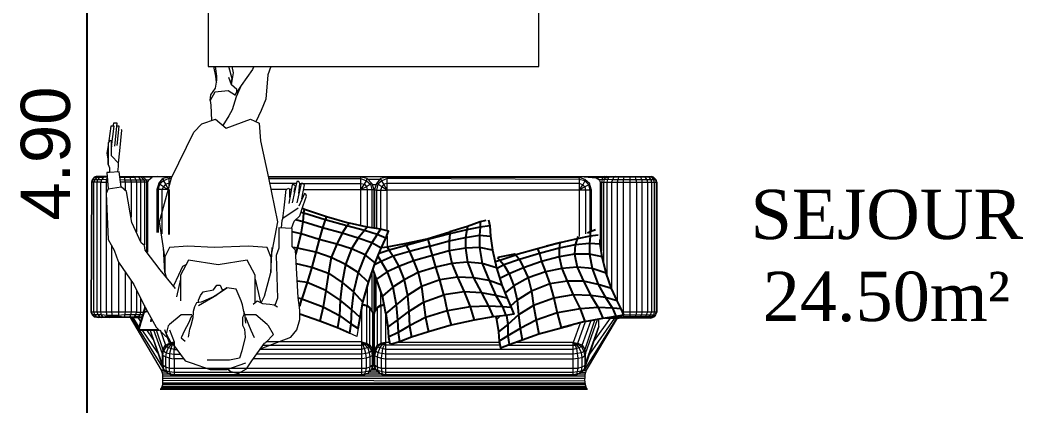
# Model space of a CAD drawing. Header units: inches. Extents: x 4.9 to 20.4, y 4.7 to 15.7.
# Drawn here: x 14.378 to 16.859, y 8.816 to 9.769 of the extents above; entities that cross this region are included whole.
import ezdxf

# ---------------------------------------------------------------- set-up
doc = ezdxf.new("R2010")
doc.units = ezdxf.units.IN
doc.header["$MEASUREMENT"] = 0
doc.layers.add('PDF_Geometry', color=7, linetype='Continuous')
doc.layers.add('PDF_Text', color=7, linetype='Continuous')
doc.styles.add('PDF Arial', font='arial.ttf')
doc.styles.add('PDF Romantic', font='romantic.ttf')

# ---------------------------------------------------------------- blocks, each defined once
blk = doc.blocks.new('distribution 3')
at = {"layer": 'PDF_Geometry', "lineweight": 25}
for points in [[(6.995, 6.5904), (6.9617, 6.5904), (3.1267, 6.5904), (3.095, 6.5904)], [(4.655, 6.4487), (4.63, 6.4571), (4.6117, 6.4621), (4.6117, 6.4387), (4.6117, 6.4121)], [(4.6567, 6.4404), (4.655, 6.4487), (4.665, 6.4454)], [(4.6117, 6.4337), (4.61, 6.4337)], [(4.6383, 6.4304), (4.6333, 6.4321), (4.635, 6.4287)], [(4.9583, 6.3871), (4.8467, 6.3871)], [(4.7767, 5.8771), (4.7967, 5.9021), (4.8117, 5.9354), (4.8233, 5.9721), (4.835, 6.0154), (4.8483, 6.0604), (4.8533, 6.0821)], [(4.8, 6.0721), (4.8133, 6.0687), (4.815, 6.0804)], [(4.9117, 6.0571), (4.91, 6.0521), (4.8917, 5.9971), (4.875, 5.9404), (4.8683, 5.9471), (4.85, 5.9587), (4.8233, 5.9721), (4.79, 5.9854), (4.7517, 5.9921), (4.7283, 5.9587), (4.705, 5.9304), (4.6617, 5.9354), (4.6267, 5.9371), (4.6033, 5.9404), (4.6167, 5.9704), (4.6333, 6.0137), (4.65, 6.0637)], [(4.775, 6.0721), (4.7667, 6.0338), (4.7283, 6.0454), (4.6883, 6.0587), (4.6683, 6.0054), (4.6467, 5.9654), (4.6267, 5.9371), (4.615, 5.9187), (4.6417, 5.9137), (4.68, 5.9071), (4.7283, 5.8937), (4.7767, 5.8771), (4.8133, 5.8621), (4.8383, 5.8504), (4.855, 5.8437), (4.86, 5.8637), (4.865, 5.8971), (4.875, 5.9404)], [(4.6417, 5.9137), (4.6617, 5.9354), (4.685, 5.9637), (4.7083, 5.9987), (4.7283, 6.0454), (4.7317, 6.0687)], [(4.67, 6.0637), (4.6883, 6.0587), (4.69, 6.0671)], [(4.7283, 5.8937), (4.7533, 5.9187), (4.7733, 5.9504), (4.79, 5.9854), (4.8033, 6.0237), (4.8133, 6.0687), (4.8483, 6.0604), (4.8783, 6.0554), (4.9, 6.0537), (4.91, 6.0521)], [(4.8383, 5.8504), (4.8467, 5.8721), (4.8567, 5.9037), (4.8683, 5.9471), (4.8833, 6.0004), (4.9, 6.0537), (4.9017, 6.0604)], [(4.8917, 5.9971), (4.8833, 6.0004), (4.8633, 6.0071), (4.8783, 6.0554), (4.8833, 6.0737)], [(4.9583, 6.0754), (4.96, 6.0754)], [(4.9583, 6.0637), (4.9583, 6.0654)], [(4.8133, 5.8621), (4.8267, 5.8854), (4.8383, 5.9187), (4.85, 5.9587), (4.8633, 6.0071), (4.835, 6.0154), (4.8033, 6.0237), (4.7667, 6.0338), (4.7517, 5.9921), (4.7083, 5.9987), (4.6683, 6.0054), (4.6333, 6.0137)], [(4.865, 5.8971), (4.8567, 5.9037), (4.8383, 5.9187), (4.8117, 5.9354), (4.7733, 5.9504), (4.7283, 5.9587), (4.685, 5.9637), (4.6467, 5.9654), (4.6167, 5.9704)], [(4.86, 5.8637), (4.8467, 5.8721), (4.8267, 5.8854), (4.7967, 5.9021), (4.7533, 5.9187), (4.705, 5.9304), (4.68, 5.9071)], [(4.6417, 5.8804), (4.6433, 5.8804)], [(4.825, 5.8037), (4.82, 5.8004), (4.805, 5.7921), (4.7817, 5.7821), (4.7533, 5.7704), (4.7183, 5.7621), (4.6967, 5.7971), (4.6733, 5.8254), (4.6517, 5.8504), (4.695, 5.8587), (4.7367, 5.8737), (4.76, 5.8821)], [(4.8367, 5.7487), (4.835, 5.7471), (4.8183, 5.7421), (4.805, 5.7921), (4.7933, 5.8321), (4.78, 5.8621), (4.7717, 5.8787)], [(4.7933, 5.8704), (4.78, 5.8621), (4.755, 5.8471), (4.7167, 5.8337), (4.6733, 5.8254), (4.635, 5.8221), (4.605, 5.8204), (4.5817, 5.8171), (4.575, 5.8387)], [(4.815, 5.8604), (4.8167, 5.8471), (4.825, 5.8037), (4.8367, 5.7487), (4.8533, 5.6921), (4.8483, 5.6921), (4.8317, 5.6937), (4.8067, 5.6937), (4.775, 5.6871), (4.7417, 5.6737), (4.705, 5.6571), (4.6683, 5.6421), (4.635, 5.6321), (4.6233, 5.6887), (4.6067, 5.7454), (4.5933, 5.7871), (4.5817, 5.8171)], [(4.765, 5.5771), (4.775, 5.6121), (4.7783, 5.6487), (4.775, 5.6871), (4.7667, 5.7271), (4.7533, 5.7704), (4.735, 5.8054), (4.7167, 5.8337), (4.695, 5.8587)], [(4.8083, 5.5871), (4.815, 5.6187), (4.8133, 5.6537), (4.8067, 5.6937), (4.795, 5.7354), (4.7817, 5.7821), (4.7683, 5.8187), (4.755, 5.8471), (4.7367, 5.8737)], [(4.8683, 5.5937), (4.865, 5.6171), (4.8583, 5.6504), (4.8483, 5.6921), (4.835, 5.7471), (4.82, 5.8004), (4.8083, 5.8421), (4.8, 5.8671)], [(4.6517, 5.8504), (4.6183, 5.8454), (4.5933, 5.8437), (4.5767, 5.8404)], [(4.8167, 5.8471), (4.8083, 5.8421), (4.7933, 5.8321), (4.7683, 5.8187), (4.735, 5.8054), (4.6967, 5.7971), (4.6567, 5.7937), (4.6217, 5.7921), (4.5933, 5.7871)], [(4.6667, 5.5404), (4.6683, 5.5621), (4.67, 5.5971), (4.6683, 5.6421), (4.6583, 5.6987), (4.6417, 5.7521), (4.6217, 5.7921), (4.605, 5.8204), (4.5933, 5.8437)], [(4.6183, 5.8454), (4.635, 5.8221), (4.6567, 5.7937), (4.68, 5.7571), (4.6983, 5.7071), (4.6583, 5.6987), (4.6233, 5.6887)], [(4.8817, 5.6037), (4.8783, 5.6171), (4.865, 5.6171), (4.845, 5.6187), (4.815, 5.6187), (4.775, 5.6121), (4.7333, 5.5954), (4.74, 5.6337), (4.7417, 5.6737), (4.735, 5.7171), (4.7183, 5.7621), (4.68, 5.7571), (4.6417, 5.7521), (4.6067, 5.7454)], [(4.69, 5.5504), (4.6967, 5.5787), (4.7033, 5.6137), (4.705, 5.6571), (4.6983, 5.7071), (4.735, 5.7171), (4.7667, 5.7271), (4.795, 5.7354), (4.8183, 5.7421), (4.8317, 5.6937), (4.84, 5.6537), (4.845, 5.6187), (4.8433, 5.5921)], [(4.8783, 5.6171), (4.8667, 5.6487), (4.8533, 5.6921)], [(4.8833, 5.5971), (4.8683, 5.5937), (4.8433, 5.5921), (4.8083, 5.5871), (4.765, 5.5771), (4.7217, 5.5637), (4.69, 5.5504), (4.6667, 5.5404), (4.65, 5.5338), (4.6467, 5.5537), (4.6433, 5.5854), (4.635, 5.6321)], [(4.8667, 5.6487), (4.8583, 5.6504), (4.84, 5.6537), (4.8133, 5.6537), (4.7783, 5.6487), (4.74, 5.6337), (4.7033, 5.6137), (4.67, 5.5971), (4.6433, 5.5854)], [(4.7217, 5.5637), (4.7333, 5.5954), (4.6967, 5.5787), (4.6683, 5.5621), (4.6467, 5.5537)], [(4.6433, 5.5787), (4.6367, 5.5771), (4.6067, 5.5721), (4.5833, 5.5704), (4.5667, 5.5671), (4.575, 5.5454), (4.5867, 5.5137), (4.6017, 5.4721)], [(4.6633, 5.2687), (4.665, 5.2904), (4.6667, 5.3254), (4.6633, 5.3704), (4.6533, 5.4271), (4.635, 5.4787), (4.615, 5.5187), (4.5967, 5.5487), (4.5833, 5.5704)], [(4.79, 5.5754), (4.7833, 5.5687), (4.7717, 5.5587), (4.75, 5.5454), (4.72, 5.5338), (4.685, 5.5254), (4.6483, 5.5221), (4.615, 5.5187), (4.5867, 5.5137)], [(4.6833, 5.2787), (4.6917, 5.3071), (4.6967, 5.3437), (4.6983, 5.3871), (4.69, 5.4354), (4.6717, 5.4854), (4.6483, 5.5221), (4.625, 5.5487), (4.6067, 5.5721)], [(4.645, 5.5687), (4.6367, 5.5771)], [(4.78, 5.5804), (4.7833, 5.5687), (4.7967, 5.5287), (4.785, 5.5204), (4.765, 5.5104), (4.74, 5.4987), (4.7067, 5.4904), (4.685, 5.5254), (4.67, 5.5421)], [(4.7917, 5.3154), (4.7983, 5.3471), (4.7983, 5.3837), (4.7917, 5.4221), (4.78, 5.4654), (4.765, 5.5104), (4.75, 5.5454), (4.7383, 5.5687)], [(4.8233, 5.3204), (4.825, 5.3471), (4.8217, 5.3821), (4.8133, 5.4221), (4.8, 5.4704), (4.785, 5.5204), (4.7717, 5.5587), (4.7633, 5.5754)], [(4.8117, 5.4754), (4.7967, 5.5287), (4.7983, 5.5321), (4.79, 5.5737)], [(4.6467, 5.5521), (4.625, 5.5487), (4.5967, 5.5487), (4.575, 5.5454)], [(4.7517, 5.3054), (4.7633, 5.3404), (4.7667, 5.3771), (4.7633, 5.4154), (4.755, 5.4554), (4.74, 5.4987), (4.72, 5.5338), (4.7033, 5.5554)], [(4.8283, 5.4187), (4.8267, 5.4204), (4.8117, 5.4754), (4.8, 5.4704), (4.78, 5.4654), (4.755, 5.4554), (4.725, 5.4454), (4.7067, 5.4904), (4.6717, 5.4854), (4.635, 5.4787), (4.6017, 5.4721), (4.6167, 5.4171)], [(4.8583, 5.3321), (4.8533, 5.3454), (4.8433, 5.3454), (4.825, 5.3471), (4.7983, 5.3471), (4.7633, 5.3404), (4.7233, 5.3254), (4.7317, 5.3621), (4.7317, 5.4021), (4.725, 5.4454), (4.69, 5.4354), (4.6533, 5.4271), (4.6167, 5.4171), (4.6183, 5.4171)], [(4.8267, 5.4221), (4.8183, 5.4537)], [(4.845, 5.3254), (4.8433, 5.3454), (4.8367, 5.3771), (4.8267, 5.4204), (4.8133, 5.4221), (4.7917, 5.4221), (4.7633, 5.4154), (4.7317, 5.4021), (4.6983, 5.3871), (4.6633, 5.3704), (4.6317, 5.3587), (4.6167, 5.4171), (4.6233, 5.3921)], [(4.8417, 5.3754), (4.8367, 5.3771), (4.8217, 5.3821), (4.7983, 5.3837), (4.7667, 5.3771), (4.7317, 5.3621), (4.6967, 5.3437), (4.6667, 5.3254), (4.64, 5.3137)], [(4.6317, 5.3587), (4.64, 5.3137), (4.645, 5.2821), (4.6483, 5.2621), (4.6633, 5.2687), (4.6833, 5.2787), (4.7133, 5.2921), (4.7517, 5.3054), (4.7917, 5.3154), (4.8233, 5.3204), (4.835, 5.3204)], [(4.8533, 5.3454), (4.85, 5.3521)], [(4.7133, 5.2921), (4.7233, 5.3254), (4.6917, 5.3071), (4.665, 5.2904), (4.645, 5.2821)]]:
    blk.add_lwpolyline(points, dxfattribs=at)
at = {"layer": 'PDF_Geometry', "lineweight": 9}
for points in [[(4.7783, 6.5121), (4.655, 6.5121), (4.6467, 6.5121), (4.645, 6.5121), (4.6417, 6.5121), (4.6417, 6.5237), (4.6417, 6.5338), (4.6417, 6.5454), (4.6417, 6.5537), (4.6417, 6.5604), (4.6417, 6.5637), (4.6417, 6.5654), (4.6433, 6.5721), (4.6433, 6.5704), (4.6433, 6.5671), (4.6433, 6.5587), (4.6433, 6.5504), (4.6483, 6.5537), (4.655, 6.5554), (4.9767, 6.5554), (4.9767, 6.5654), (4.9767, 6.5737), (4.9767, 6.5771), (4.9767, 6.5787)], [(4.6417, 6.5637), (4.6433, 6.5704), (4.6483, 6.5754), (4.655, 6.5787), (4.9767, 6.5771), (4.9817, 6.5754), (4.9883, 6.5704), (4.9883, 6.5654), (4.9883, 6.5587), (4.9883, 6.5487), (4.9817, 6.5537), (4.9767, 6.5554), (4.9767, 6.5421), (4.655, 6.5421), (4.6467, 6.5404), (4.645, 6.5387), (4.645, 6.5271), (4.645, 6.5121), (4.6433, 6.4971), (4.6433, 6.4837), (4.6433, 6.4721), (4.6417, 6.4754), (4.6417, 6.4671), (4.6417, 6.4604), (4.6417, 6.4537)], [(4.99, 6.5604), (4.9883, 6.5654), (4.9817, 6.5704), (4.9767, 6.5737), (4.655, 6.5737), (4.6483, 6.5704), (4.6433, 6.5671), (4.6417, 6.5604)], [(4.7317, 6.4804), (4.655, 6.4804), (4.655, 6.4954), (4.655, 6.5121), (4.655, 6.5287), (4.655, 6.5421), (4.655, 6.5554), (4.655, 6.5654), (4.655, 6.5737), (4.655, 6.5787), (4.655, 6.5804), (4.6483, 6.5771), (4.6433, 6.5721)], [(4.6883, 6.4571), (4.655, 6.4571), (4.6483, 6.4587), (4.6483, 6.4688), (4.6483, 6.4821), (4.6483, 6.4971), (4.6467, 6.5121), (4.6467, 6.5271), (4.6467, 6.5404), (4.6483, 6.5537), (4.6483, 6.5621), (4.6483, 6.5704), (4.6483, 6.5754), (4.6483, 6.5771)], [(4.99, 6.5654), (4.9883, 6.5704), (4.9883, 6.5721), (4.9817, 6.5771), (4.9767, 6.5787), (4.655, 6.5804)], [(4.9833, 6.5387), (4.9833, 6.5421), (4.9817, 6.5537), (4.9817, 6.5637), (4.9817, 6.5704), (4.9817, 6.5754), (4.9817, 6.5771)], [(4.99, 6.5537), (4.9883, 6.5587), (4.9817, 6.5637), (4.9767, 6.5654), (4.655, 6.5654), (4.6483, 6.5621), (4.6433, 6.5587), (4.6417, 6.5537)], [(4.6417, 6.5454), (4.6433, 6.5504), (4.645, 6.5387), (4.6417, 6.5338)], [(4.9883, 6.5387), (4.9883, 6.5487), (4.99, 6.5454), (4.99, 6.5537), (4.99, 6.5604), (4.99, 6.5654), (4.99, 6.5671), (4.9883, 6.5721)], [(5.02, 6.5371), (5.0117, 6.5338), (5, 6.5338), (5, 6.5404), (4.96, 6.5371), (4.9483, 6.5421), (4.835, 6.5371), (4.8083, 6.5221), (4.7917, 6.5171), (4.7783, 6.5121), (4.7233, 6.4737), (4.68, 6.4521), (4.6567, 6.4404), (4.6183, 6.4187), (4.5867, 6.3854)], [(4.82, 6.5287), (4.655, 6.5287), (4.6467, 6.5271), (4.645, 6.5271), (4.6417, 6.5237)], [(4.7133, 6.3704), (4.76, 6.4088), (4.8083, 6.4454), (4.82, 6.4471), (4.8267, 6.4554), (4.8767, 6.4787), (4.9533, 6.4921), (4.965, 6.5054), (5.0017, 6.5104), (5, 6.5338)], [(4.96, 6.5371), (4.965, 6.5054)], [(4.9867, 6.5387), (4.9833, 6.5421), (4.9767, 6.5421), (4.9767, 6.5387)], [(4.99, 6.5404), (4.99, 6.5454)], [(5.0233, 6.5121), (5.0417, 6.5287), (5.0617, 6.5287), (5.0783, 6.5287), (5.0783, 6.5338), (5.0733, 6.5371), (5.0467, 6.5371), (5.02, 6.5371), (5.045, 6.5371)], [(5.0667, 6.5371), (5.0483, 6.5404), (5.0283, 6.5371)], [(5.065, 6.5287), (5.0633, 6.5287), (5.115, 6.5221), (5.115, 6.5271), (5.115, 6.5304), (5.0783, 6.5354)], [(5.065, 6.5204), (5.1217, 6.5154), (5.1217, 6.5204), (5.1217, 6.5237), (5.115, 6.5254)], [(4.755, 6.4954), (4.655, 6.4954), (4.6483, 6.4971), (4.6433, 6.4971), (4.6417, 6.4987), (4.6417, 6.5121)], [(4.71, 6.4671), (4.655, 6.4671), (4.655, 6.4804), (4.6483, 6.4821), (4.6433, 6.4837), (4.6417, 6.4871), (4.6417, 6.4987)], [(4.9833, 6.5071), (4.9817, 6.4971), (4.9817, 6.4821), (4.9817, 6.4688), (4.9817, 6.4571), (4.9817, 6.4487), (4.9817, 6.4437), (4.9817, 6.4371), (4.9767, 6.4404), (4.8033, 6.4404)], [(4.99, 6.5087), (4.99, 6.4987), (4.99, 6.4854), (4.99, 6.4754), (4.99, 6.4654), (4.9883, 6.4621), (4.9883, 6.4721), (4.9817, 6.4688), (4.9767, 6.4671), (4.8533, 6.4671)], [(4.9883, 6.5087), (4.9883, 6.4971), (4.9883, 6.4837), (4.9817, 6.4821), (4.9767, 6.4804), (4.89, 6.4804)], [(4.99, 6.4987), (4.9883, 6.4971), (4.9817, 6.4971), (4.9767, 6.4954), (4.955, 6.4954)], [(4.9767, 6.4404), (4.9767, 6.4421), (4.9767, 6.4471), (4.9767, 6.4571), (4.9767, 6.4671), (4.9767, 6.4804), (4.9767, 6.4954), (4.9767, 6.5071)], [(5.0017, 6.5137), (5.015, 6.5121), (5.0233, 6.5121), (5.0533, 6.5087), (5.105, 6.5037), (5.1067, 6.5054)], [(5.0667, 6.5154), (5.115, 6.5104), (5.115, 6.5154), (5.115, 6.5171)], [(4.6117, 6.4604), (4.5117, 6.3987), (4.5117, 6.4054), (4.6417, 6.4821)], [(4.6417, 6.4787), (4.6133, 6.4621)], [(4.6183, 6.4604), (4.6417, 6.4754), (4.6417, 6.4871)], [(4.99, 6.4854), (4.9883, 6.4837), (4.9883, 6.4721), (4.99, 6.4754)], [(4.6117, 6.4537), (4.555, 6.4154)], [(4.6417, 6.4637), (4.6317, 6.4571)], [(4.6417, 6.4671), (4.6433, 6.4621), (4.6433, 6.4721), (4.6483, 6.4688), (4.655, 6.4671), (4.655, 6.4571), (4.655, 6.4487)], [(4.6433, 6.4521), (4.6433, 6.4537), (4.6483, 6.4504), (4.6483, 6.4587), (4.6433, 6.4621), (4.6433, 6.4537), (4.6417, 6.4604)], [(4.99, 6.4504), (4.9883, 6.4504), (4.9817, 6.4437), (4.9767, 6.4421), (4.805, 6.4421)], [(4.9817, 6.4371), (4.9883, 6.4287), (4.9883, 6.4504), (4.9883, 6.4554), (4.9817, 6.4487), (4.9767, 6.4471), (4.8217, 6.4471)], [(4.99, 6.4587), (4.9883, 6.4554), (4.9883, 6.4621), (4.9817, 6.4571), (4.9767, 6.4571), (4.83, 6.4571)], [(4.99, 6.4654), (4.99, 6.4587), (4.99, 6.4504), (4.99, 6.4154), (4.9883, 6.4287)], [(4.61, 6.4337), (4.5183, 6.4021)], [(4.6117, 6.4254), (4.5533, 6.4037), (4.5283, 6.4037), (4.6117, 6.4337)], [(4.6117, 6.4421), (4.5883, 6.4271)], [(4.6717, 6.4471), (4.6567, 6.4471)], [(4.465, 6.4071), (4.465, 5.3537), (4.465, 5.3521), (4.465, 6.4088), (4.465, 6.4071), (4.4667, 6.4054), (4.4683, 6.4054), (4.4717, 6.4037), (4.4767, 6.4021), (4.48, 6.4021), (4.4867, 6.4021), (4.4917, 6.4021), (4.4967, 6.4021), (4.5017, 6.4021), (4.5067, 6.4037), (4.5117, 6.4054), (4.5117, 6.3971)], [(4.4667, 5.3537), (4.4667, 6.4054)], [(4.4683, 5.3554), (4.4683, 6.4054)], [(4.4717, 5.3571), (4.4717, 6.4037)], [(4.4767, 5.3571), (4.4767, 6.4021)], [(4.48, 5.3571), (4.48, 6.4021)], [(4.485, 5.3587), (4.4867, 6.4021)], [(4.4917, 5.3587), (4.4917, 6.4021)], [(4.4967, 5.3587), (4.4967, 6.4021)], [(4.6117, 6.4088), (4.5733, 6.3954), (4.57, 6.3937), (4.56, 6.4004), (4.5633, 6.4021), (4.5733, 6.3954), (4.5783, 6.3854), (4.5817, 6.3737), (4.5767, 6.3854), (4.575, 6.3821), (4.5667, 6.3887), (4.555, 6.3937), (4.545, 6.3954), (4.52, 6.3954), (4.51, 6.3937), (4.5033, 6.3887), (4.5, 6.3821), (4.4983, 6.3787)], [(4.6117, 6.3854), (4.5817, 6.3737), (4.5733, 6.3737), (4.575, 6.3787), (4.5817, 6.3737), (4.575, 6.3821), (4.575, 6.3787), (4.565, 6.3821), (4.5533, 6.3854), (4.5417, 6.3854), (4.545, 6.3954), (4.5483, 6.4021), (4.525, 6.4021), (4.5133, 6.4004), (4.5183, 6.4021), (4.5283, 6.4037), (4.525, 6.4021), (4.52, 6.3954), (4.5167, 6.3854), (4.5167, 6.3737), (4.5067, 6.3737), (4.5, 6.3737), (4.4983, 6.3737), (4.4983, 6.3787), (4.5017, 6.3821), (4.5083, 6.3854), (4.5167, 6.3854), (4.5417, 6.3854), (4.54, 6.3737), (4.5517, 6.3737), (4.5633, 6.3737), (4.565, 6.3821), (4.5667, 6.3887), (4.57, 6.3937), (4.5767, 6.3854), (4.5783, 6.3854), (4.6117, 6.3971)], [(4.5017, 6.3854), (4.5017, 6.4021)], [(4.5067, 6.3937), (4.5067, 6.4037)], [(4.6117, 6.4187), (4.5633, 6.4021), (4.5533, 6.4037), (4.5483, 6.4021), (4.56, 6.4004), (4.555, 6.3937), (4.5533, 6.3854), (4.5517, 6.3737), (4.5517, 6.3604)], [(4.7917, 6.3971), (4.8783, 6.4104), (4.9867, 6.3804), (5.1, 6.3254), (5.12, 6.3054), (5.1317, 6.2721), (5.11, 6.2454), (5.1317, 6.1854), (5.1217, 6.1637), (5.0783, 6.1604), (4.9867, 6.1404), (4.8783, 6.1187), (4.7917, 6.1354), (4.815, 6.1437), (4.8183, 6.1904), (4.815, 6.2754), (4.8183, 6.3404), (4.815, 6.3854), (4.7917, 6.3971), (4.7533, 6.3971), (4.815, 6.4004)], [(4.8483, 6.4037), (4.9583, 6.4037), (4.965, 6.4004), (4.9717, 6.4104), (4.9733, 6.4121), (4.9583, 6.4171), (4.8517, 6.4171)], [(4.9733, 6.4121), (4.985, 6.4021), (4.98, 6.4004), (4.9717, 6.4104), (4.9583, 6.4137), (4.8517, 6.4137)], [(4.9733, 6.3871), (4.9717, 6.3954), (4.965, 6.4004), (4.9583, 6.3887), (4.9583, 6.4037), (4.9583, 6.4137), (4.9583, 6.4171)], [(4.985, 6.3821), (4.985, 6.3871), (4.98, 6.4004), (4.9717, 6.3954), (4.96, 6.3887)], [(4.9883, 6.3854), (4.985, 6.4021)], [(4.99, 6.4154), (4.99, 6.3854), (4.99, 6.3787)], [(4.6483, 6.3304), (4.6483, 6.3571), (4.625, 6.3854), (4.6217, 6.3887), (4.6017, 6.3937), (4.58, 6.3821), (4.5783, 6.3787), (4.535, 6.3471), (4.53, 6.3321), (4.5133, 6.2854), (4.5133, 6.2437), (4.53, 6.1971)], [(4.7733, 6.3437), (4.7683, 6.3537), (4.7467, 6.3637), (4.72, 6.3754)], [(4.7533, 6.3971), (4.7417, 6.3937)], [(4.99, 6.3854), (4.9883, 6.3854), (4.985, 6.3871), (4.9733, 6.3871), (4.9633, 6.3871)], [(4.4983, 5.9104), (4.4983, 6.3737)], [(4.54, 6.3521), (4.54, 6.3737), (4.5167, 6.3737), (4.5167, 5.9104), (4.5167, 5.8987), (4.52, 5.8904), (4.525, 5.8837), (4.5483, 5.8837), (4.5633, 5.8837), (4.5533, 5.8804), (4.5483, 5.8837), (4.56, 5.8854), (4.555, 5.8921), (4.5533, 5.9004), (4.5517, 5.9104), (4.5517, 6.1687)], [(4.5733, 6.3737), (4.5633, 6.3737), (4.5633, 6.3687)], [(4.6717, 6.3137), (4.6983, 6.2687), (4.6933, 6.2771), (4.68, 6.3071), (4.6783, 6.3187), (4.6683, 6.3237), (4.6567, 6.3271), (4.6483, 6.3271), (4.6433, 6.3321), (4.6283, 6.3387), (4.61, 6.3487), (4.5917, 6.3571), (4.5833, 6.3471)], [(4.68, 6.1737), (4.7167, 6.1737), (4.7367, 6.1737), (4.7467, 6.1737), (4.7833, 6.1937), (4.7717, 6.2654), (4.7833, 6.3387), (4.7467, 6.3587), (4.7367, 6.3587), (4.7167, 6.3587), (4.6833, 6.3587)], [(4.7367, 6.3587), (4.6933, 6.3687)], [(4.5933, 6.3387), (4.6133, 6.3354), (4.6233, 6.3321), (4.6417, 6.3271), (4.6483, 6.3271)], [(4.6783, 6.3137), (4.685, 6.3137), (4.6967, 6.3087), (4.705, 6.3021), (4.71, 6.2771), (4.7217, 6.2687), (4.7217, 6.2604), (4.71, 6.2554), (4.71, 6.2521), (4.71, 6.2554)], [(4.6283, 6.1971), (4.6433, 6.1987), (4.6467, 6.1987), (4.6567, 6.2021), (4.6483, 6.2021), (4.6417, 6.2054), (4.6233, 6.2054), (4.6133, 6.2004), (4.5933, 6.1987), (4.56, 6.2071), (4.5417, 6.2121), (4.5367, 6.2371), (4.5367, 6.2921)], [(4.6933, 6.2771), (4.715, 6.2437), (4.6983, 6.2687)], [(5.1783, 6.2854), (5.1667, 6.2838), (5.1283, 6.2821)], [(5.19, 6.2221), (5.2017, 6.2404), (5.1983, 6.2737), (5.1783, 6.2854), (5.1917, 6.2838), (5.2083, 6.2721), (5.2283, 6.2687), (5.2383, 6.2687), (5.2617, 6.2721)], [(5.2617, 6.2771), (5.2383, 6.2721), (5.2233, 6.2704)], [(4.71, 6.2521), (4.7117, 6.2521)], [(5.215, 6.2087), (5.1867, 6.2204), (5.155, 6.2304), (5.14, 6.2387), (5.1167, 6.2537)], [(5.2233, 6.2704), (5.2217, 6.2687), (5.2233, 6.2704)], [(4.5133, 6.2404), (4.5083, 6.2337), (4.5033, 6.2154), (4.515, 6.1954), (4.535, 6.1821), (4.5783, 6.1504), (4.58, 6.1471), (4.6, 6.1287), (4.6217, 6.1404), (4.625, 6.1437), (4.6483, 6.1721), (4.6483, 6.1987)], [(4.6567, 6.2021), (4.6733, 6.2054), (4.6833, 6.2087), (4.7117, 6.2204), (4.715, 6.2437)], [(5.2, 6.2187), (5.205, 6.2187), (5.2167, 6.2321), (5.2467, 6.2271), (5.2617, 6.2304)], [(5.2167, 6.2321), (5.235, 6.2387)], [(5.2217, 6.2337), (5.2317, 6.2304), (5.2617, 6.2387)], [(5.2617, 6.1771), (5.255, 6.1804), (5.215, 6.2087), (5.1917, 6.2237)], [(4.5483, 5.8837), (4.545, 5.8904), (4.5417, 5.8987), (4.54, 5.9104), (4.54, 6.1771)], [(4.5917, 6.1754), (4.61, 6.1837), (4.6417, 6.1971)], [(4.675, 6.1787), (4.6833, 6.1687), (4.6767, 6.1554), (4.675, 6.1371), (4.6733, 6.1271), (4.6683, 6.1187)], [(4.5733, 6.1537), (4.5733, 5.9104), (4.575, 5.9071), (4.575, 5.9037), (4.5667, 5.8954), (4.555, 5.8921), (4.545, 5.8904), (4.52, 5.8904), (4.51, 5.8921), (4.5033, 5.8954), (4.5, 5.9037), (4.4983, 5.9071), (4.5017, 5.9037), (4.5083, 5.9004), (4.5167, 5.8987), (4.5417, 5.8987), (4.5533, 5.9004), (4.565, 5.9037), (4.575, 5.9071), (4.5817, 5.9104), (4.575, 5.9037), (4.5767, 5.9004), (4.5817, 5.9104), (4.5783, 5.8987), (4.5767, 5.9004), (4.57, 5.8921), (4.5667, 5.8954), (4.565, 5.9037), (4.5633, 5.9104), (4.5633, 6.1604)], [(4.565, 6.1621), (4.565, 6.1588), (4.5933, 6.0854), (4.6117, 6.0704), (4.6367, 6.0637), (4.66, 6.0637), (4.6917, 6.0671), (4.8083, 6.0737)], [(4.6783, 6.1588), (4.695, 6.1504), (4.7533, 6.1354)], [(4.7367, 6.1737), (4.68, 6.1604)], [(5.2617, 6.1354), (5.2417, 6.1421), (5.1817, 6.1471), (5.1533, 6.1588), (5.125, 6.1721)], [(4.5817, 5.9104), (4.5817, 6.1471)], [(4.7917, 6.1354), (4.7533, 6.1354), (4.815, 6.1321)], [(4.985, 6.1387), (4.985, 5.9121), (4.98, 5.8987), (4.985, 5.8971), (4.9733, 5.8854), (4.9583, 5.8804), (4.8633, 5.8804)], [(4.8683, 5.9121), (4.9583, 5.9121), (4.9733, 5.9121), (4.985, 5.9121), (4.9883, 5.9121), (4.9883, 6.1404)], [(4.9583, 6.0971), (4.9583, 6.1337)], [(4.9733, 6.0721), (4.9733, 6.1371)], [(4.99, 6.1404), (4.99, 5.3787), (4.99, 5.3704), (4.99, 5.3104), (4.99, 5.3037), (4.99, 5.2954), (4.99, 5.2838), (4.99, 5.2737), (4.99, 5.2604), (4.99, 5.2471), (4.99, 5.2354), (4.99, 5.2237), (4.99, 5.2137), (4.99, 5.2054), (4.99, 5.1987), (4.99, 5.1937)], [(4.7967, 6.0721), (4.8083, 6.0737), (4.8167, 6.0821), (4.8617, 6.0821), (4.8633, 6.1154), (4.8133, 6.1154), (4.795, 6.1221), (4.69, 6.1187), (4.6717, 6.1254)], [(4.8633, 6.1087), (4.8817, 6.1071), (4.8867, 6.1054)], [(4.9117, 6.0671), (4.8867, 6.1054), (4.9133, 6.1021), (4.9583, 6.0971), (4.9617, 6.0904), (4.9583, 6.0887), (4.9383, 6.0887)], [(4.8617, 6.0837), (4.88, 6.0771), (4.8933, 6.0637), (4.9183, 6.0554), (4.9417, 6.0471), (4.9467, 6.0487), (4.9483, 6.0521), (4.9333, 6.0587), (4.9167, 6.0654)], [(4.9517, 6.0771), (4.9667, 6.0737), (4.97, 6.0771), (4.97, 6.0821), (4.9233, 6.0904)], [(4.9483, 6.0654), (4.9733, 6.0637), (4.9783, 6.0654), (4.9783, 6.0704), (4.925, 6.0821)], [(4.9583, 6.0854), (4.9583, 6.0887)], [(4.9733, 6.0637), (4.9733, 5.9121), (4.9717, 5.9037), (4.98, 5.8987), (4.9717, 5.8887), (4.9583, 5.8854), (4.8633, 5.8854)], [(4.9583, 6.0554), (4.9583, 5.9121), (4.9717, 5.9037), (4.965, 5.8987), (4.9583, 5.8971), (4.865, 5.8971)], [(4.935, 6.0587), (4.97, 6.0521), (4.9733, 6.0571), (4.9733, 6.0604), (4.925, 6.0704)], [(4.615, 5.9187), (4.595, 5.9221), (4.6033, 5.9404)], [(4.6583, 5.9104), (4.5817, 5.9104), (4.5733, 5.9104), (4.5633, 5.9104), (4.5517, 5.9104), (4.54, 5.9104), (4.5167, 5.9104), (4.5067, 5.9104), (4.5, 5.9104), (4.4983, 5.9104), (4.4983, 5.9071)], [(4.675, 5.9088), (4.675, 5.9071), (4.6733, 5.9021), (4.6733, 5.9088), (4.6717, 5.9004), (4.6733, 5.9021), (4.6717, 5.8954), (4.6683, 5.8921), (4.6717, 5.9004), (4.67, 5.8987), (4.5783, 5.8987), (4.5733, 5.8904), (4.665, 5.8904), (4.67, 5.8987), (4.6717, 5.9088)], [(4.9733, 5.8854), (4.9717, 5.8887), (4.965, 5.8987), (4.9583, 5.9121), (4.9583, 5.8971), (4.9583, 5.8854), (4.9583, 5.8804), (4.9583, 5.8787), (4.9567, 5.8737), (4.9567, 5.8637), (4.9567, 5.8471), (4.9717, 5.8554), (4.965, 5.8604), (4.9567, 5.8637), (4.86, 5.8637)], [(4.985, 5.8971), (4.9883, 5.9121)], [(4.5017, 5.8621), (4.5017, 5.8987)], [(4.58, 5.8404), (4.58, 5.8504), (4.575, 5.8537), (4.565, 5.8587), (4.5533, 5.8604), (4.5417, 5.8621), (4.5167, 5.8621), (4.5083, 5.8604), (4.51, 5.8704), (4.5133, 5.8754), (4.5067, 5.8704), (4.5067, 5.8904)], [(4.5117, 5.8737), (4.5117, 5.8871)], [(4.515, 5.8771), (4.515, 5.8837)], [(4.6367, 5.3337), (4.5633, 5.3587), (4.5533, 5.3571), (4.5483, 5.3587), (4.5583, 5.3604), (4.555, 5.3671), (4.5533, 5.3771), (4.5517, 5.3871), (4.5517, 5.8504), (4.5533, 5.8604), (4.555, 5.8704), (4.56, 5.8754), (4.5483, 5.8787), (4.5533, 5.8804), (4.5633, 5.8787), (4.5483, 5.8787), (4.525, 5.8787), (4.52, 5.8721), (4.5167, 5.8621), (4.5167, 5.8504), (4.54, 5.8504), (4.5517, 5.8504), (4.5633, 5.8504), (4.5733, 5.8504), (4.58, 5.8504), (4.6517, 5.8504)], [(4.5483, 5.8787), (4.545, 5.8721), (4.5417, 5.8621), (4.54, 5.8504), (4.54, 5.3871), (4.5417, 5.3754), (4.5433, 5.3654), (4.5483, 5.3587), (4.5233, 5.3587), (4.5283, 5.3571), (4.5533, 5.3571), (4.6367, 5.3271)], [(4.5633, 5.8787), (4.655, 5.8787), (4.645, 5.8804), (4.655, 5.8837), (4.5633, 5.8837)], [(4.7567, 5.8804), (4.6467, 5.8804)], [(4.7517, 5.8787), (4.6517, 5.8787)], [(4.755, 5.8854), (4.66, 5.8854)], [(4.72, 5.8971), (4.6717, 5.8971)], [(4.9733, 5.3471), (4.9833, 5.3587), (4.98, 5.3587), (4.9833, 5.3721), (4.985, 5.8471), (4.98, 5.8604), (4.985, 5.8637), (4.9733, 5.8737), (4.9583, 5.8787), (4.8617, 5.8787)], [(4.9433, 5.8787), (4.9433, 5.8804)], [(4.97, 5.8754), (4.97, 5.8837)], [(4.9833, 5.8637), (4.9833, 5.8954)], [(4.4983, 5.3821), (4.5, 5.3787), (4.5033, 5.3721), (4.51, 5.3671), (4.52, 5.3654), (4.5433, 5.3654), (4.555, 5.3671), (4.5667, 5.3721), (4.575, 5.3787), (4.58, 5.3871), (4.5767, 5.3771), (4.57, 5.3671), (4.5667, 5.3721), (4.565, 5.3787), (4.5633, 5.3871), (4.5633, 5.8504), (4.565, 5.8587), (4.5667, 5.8654), (4.575, 5.8587), (4.5767, 5.8604), (4.58, 5.8504), (4.5783, 5.8621), (4.67, 5.8621), (4.6717, 5.8604), (4.6733, 5.8554), (4.6733, 5.8587), (4.6717, 5.8654), (4.6683, 5.8704), (4.6717, 5.8604), (4.6733, 5.8587), (4.675, 5.8554)], [(4.5067, 5.3671), (4.5033, 5.3721), (4.5017, 5.3787), (4.5, 5.3871), (4.5, 5.8504), (4.5017, 5.8587), (4.5033, 5.8654), (4.5, 5.8587), (4.4983, 5.8537), (4.5017, 5.8587), (4.5083, 5.8604), (4.5067, 5.8504), (4.5067, 5.3871), (4.5083, 5.3771), (4.51, 5.3671), (4.5133, 5.3604), (4.5067, 5.3671), (4.5067, 5.3571)], [(4.4983, 5.8504), (4.4983, 5.8537)], [(4.6717, 5.8537), (4.67, 5.8621), (4.665, 5.8721), (4.5733, 5.8721), (4.5783, 5.8621), (4.5767, 5.8604), (4.57, 5.8704), (4.5667, 5.8654), (4.555, 5.8704), (4.545, 5.8721), (4.52, 5.8721), (4.51, 5.8704), (4.5033, 5.8654), (4.5067, 5.8704)], [(4.5733, 5.5687), (4.5733, 5.8504), (4.575, 5.8537), (4.575, 5.8587), (4.58, 5.8504)], [(4.7417, 5.8754), (4.6617, 5.8754)], [(4.7067, 5.8637), (4.6717, 5.8637)], [(4.8533, 5.3454), (4.9567, 5.3454), (4.97, 5.3487), (4.98, 5.3587), (4.97, 5.3637), (4.9733, 5.3721), (4.9733, 5.8471), (4.9717, 5.8554), (4.98, 5.8604), (4.9717, 5.8704), (4.9567, 5.8737), (4.8617, 5.8737)], [(4.8567, 5.8471), (4.9567, 5.8471), (4.9733, 5.8471), (4.985, 5.8471), (4.9883, 5.8471), (4.985, 5.8637)], [(4.9567, 5.3421), (4.9567, 5.3454), (4.9567, 5.3571), (4.9567, 5.3721), (4.9567, 5.8471), (4.965, 5.8604), (4.9717, 5.8704), (4.9733, 5.8737)], [(4.4983, 5.3871), (4.4983, 5.8504), (4.5, 5.8504), (4.5067, 5.8504), (4.5167, 5.8504), (4.5167, 5.3871), (4.5167, 5.3754), (4.52, 5.3654), (4.5233, 5.3587), (4.5133, 5.3604), (4.5183, 5.3587), (4.5283, 5.3571), (4.62, 5.3237), (4.6383, 5.3237)], [(4.8433, 5.8471), (4.8167, 5.8471)], [(4.9883, 5.8471), (4.9883, 5.3737), (4.9833, 5.3721), (4.9733, 5.3721), (4.9567, 5.3721), (4.8417, 5.3721)], [(4.58, 5.5687), (4.58, 5.8204)], [(4.5733, 5.5471), (4.5733, 5.3871), (4.5733, 5.3821), (4.575, 5.3787), (4.5767, 5.3771), (4.5783, 5.3754), (4.6317, 5.3571)], [(4.6283, 5.3704), (4.58, 5.3871), (4.5733, 5.3821), (4.565, 5.3787), (4.5533, 5.3771), (4.5417, 5.3754), (4.5167, 5.3754), (4.5083, 5.3771), (4.5017, 5.3787), (4.4983, 5.3821), (4.4983, 5.3871), (4.5, 5.3871), (4.5067, 5.3871), (4.5167, 5.3871), (4.54, 5.3871), (4.5517, 5.3871), (4.5633, 5.3871), (4.5733, 5.3871), (4.58, 5.3871), (4.58, 5.5287)], [(4.58, 5.3871), (4.5783, 5.3754), (4.5733, 5.3654), (4.5633, 5.3587), (4.5583, 5.3604), (4.57, 5.3671), (4.5733, 5.3654), (4.6333, 5.3437)], [(4.5017, 5.3571), (4.5017, 5.3754)], [(4.64, 5.2787), (4.5117, 5.3554), (4.5117, 5.3637)], [(4.64, 5.2804), (4.5117, 5.3604)], [(4.62, 5.3237), (4.61, 5.3271), (4.5183, 5.3587)], [(4.99, 5.3704), (4.9867, 5.3304), (4.9883, 5.3154), (4.9883, 5.3071), (4.9883, 5.2987), (4.9833, 5.3021), (4.9767, 5.3037), (4.7467, 5.3037)], [(4.855, 5.3421), (4.9567, 5.3421), (4.9733, 5.3471), (4.97, 5.3487), (4.965, 5.3587), (4.9567, 5.3721), (4.97, 5.3637), (4.965, 5.3587), (4.9567, 5.3571), (4.8483, 5.3571)], [(4.9833, 5.3587), (4.9883, 5.3737)], [(4.64, 5.2854), (4.5517, 5.3471)], [(4.64, 5.3071), (4.64, 5.3037), (4.64, 5.2954), (4.585, 5.3354)], [(4.9767, 5.3204), (4.9767, 5.3171), (4.9767, 5.3121), (4.9767, 5.3037), (4.9767, 5.2921), (4.9767, 5.2787), (4.9767, 5.2637), (4.9767, 5.2471), (4.9767, 5.2304), (4.9767, 5.2171), (4.9767, 5.2037), (4.9767, 5.1937), (4.9767, 5.1871), (4.9767, 5.1821), (4.9767, 5.1804), (4.9817, 5.1821), (4.9883, 5.1887), (4.9883, 5.1904), (4.9883, 5.1937), (4.9883, 5.2004), (4.9883, 5.2104), (4.9883, 5.2204), (4.9883, 5.2337), (4.9883, 5.2471), (4.9883, 5.2621), (4.9883, 5.2754), (4.9883, 5.2871), (4.9817, 5.2904), (4.9767, 5.2921), (4.715, 5.2921)], [(4.99, 5.3037), (4.9883, 5.3071), (4.9833, 5.3104), (4.9767, 5.3121), (4.78, 5.3121)], [(4.99, 5.3104), (4.9883, 5.3154), (4.9833, 5.3154), (4.9767, 5.3171), (4.8067, 5.3171)], [(4.9867, 5.3304), (4.9817, 5.3221), (4.9767, 5.3204), (4.825, 5.3204)], [(4.9817, 5.1821), (4.9817, 5.1837), (4.9817, 5.1887), (4.9817, 5.1954), (4.9817, 5.2054), (4.9817, 5.2171), (4.9817, 5.2321), (4.9817, 5.2471), (4.9817, 5.2637), (4.9817, 5.2771), (4.9817, 5.2904), (4.9833, 5.3021), (4.9833, 5.3104), (4.9833, 5.3154), (4.9817, 5.3221)], [(4.6417, 5.3037), (4.64, 5.3037)], [(4.6417, 5.2971), (4.64, 5.2954), (4.64, 5.2838), (4.6433, 5.2871), (4.6433, 5.2754), (4.6433, 5.2621), (4.64, 5.2604), (4.64, 5.2737)], [(4.64, 5.2838), (4.64, 5.2737), (4.6433, 5.2754), (4.645, 5.2771)], [(4.99, 5.2838), (4.9883, 5.2871), (4.9883, 5.2987), (4.99, 5.2954)], [(4.64, 5.1954), (4.64, 5.2004), (4.64, 5.2071), (4.64, 5.2154), (4.64, 5.2237), (4.64, 5.2354), (4.64, 5.2471), (4.64, 5.2604)], [(4.6483, 5.2637), (4.6483, 5.2471), (4.6433, 5.2471), (4.6433, 5.2621), (4.6483, 5.2637), (4.6483, 5.2671)], [(4.99, 5.2604), (4.9883, 5.2621), (4.9817, 5.2637), (4.9767, 5.2637), (4.655, 5.2637), (4.6517, 5.2637)], [(4.9767, 5.1804), (4.655, 5.1804), (4.655, 5.1821), (4.655, 5.1871), (4.655, 5.1937), (4.655, 5.2037), (4.655, 5.2171), (4.655, 5.2304), (4.655, 5.2471), (4.655, 5.2637), (4.655, 5.2654)], [(4.99, 5.2737), (4.9883, 5.2754), (4.9817, 5.2771), (4.9767, 5.2787), (4.6833, 5.2787)], [(4.655, 5.1804), (4.6483, 5.1837), (4.6433, 5.1871), (4.6433, 5.1887), (4.6433, 5.1937), (4.6433, 5.2004), (4.6433, 5.2087), (4.6433, 5.2204), (4.6433, 5.2337), (4.6433, 5.2471), (4.64, 5.2471)], [(4.99, 5.2354), (4.9883, 5.2337), (4.9817, 5.2321), (4.9767, 5.2304), (4.655, 5.2304), (4.6483, 5.2321), (4.6433, 5.2337), (4.64, 5.2354)], [(4.99, 5.2471), (4.9883, 5.2471), (4.9817, 5.2471), (4.9767, 5.2471), (4.655, 5.2471), (4.6483, 5.2471), (4.6483, 5.2321), (4.6483, 5.2187), (4.6483, 5.2071), (4.6483, 5.1971), (4.6483, 5.1887), (4.6483, 5.1854), (4.6483, 5.1837)], [(4.99, 5.2237), (4.9883, 5.2204), (4.9817, 5.2171), (4.9767, 5.2171), (4.655, 5.2171), (4.6483, 5.2187), (4.6433, 5.2204), (4.64, 5.2237)], [(4.99, 5.2137), (4.9883, 5.2104), (4.9817, 5.2054), (4.9767, 5.2037), (4.655, 5.2037), (4.6483, 5.2071), (4.6433, 5.2087), (4.64, 5.2154)], [(4.99, 5.2054), (4.9883, 5.2004), (4.9817, 5.1954), (4.9767, 5.1937), (4.655, 5.1937), (4.6483, 5.1971), (4.6433, 5.2004), (4.64, 5.2071)], [(4.99, 5.1987), (4.9883, 5.1937), (4.9817, 5.1887), (4.9767, 5.1871), (4.655, 5.1871), (4.6483, 5.1887), (4.6433, 5.1937), (4.64, 5.2004)], [(4.9883, 5.1887), (4.99, 5.1937), (4.9883, 5.1904), (4.9817, 5.1837), (4.9767, 5.1821), (4.655, 5.1821), (4.6483, 5.1854), (4.6433, 5.1887), (4.64, 5.1954), (4.6433, 5.1871)]]:
    blk.add_lwpolyline(points, dxfattribs=at)
for points in [[(4.5067, 5.9104), (4.5083, 5.9004), (4.51, 5.8921), (4.5133, 5.8854), (4.5067, 5.8921), (4.5033, 5.8954), (4.5017, 5.9037), (4.5, 5.9104), (4.5, 6.3737), (4.5017, 6.3821), (4.5033, 6.3887), (4.5067, 6.3937), (4.5133, 6.4004), (4.51, 6.3937), (4.5083, 6.3854), (4.5067, 6.3737)], [(5.2617, 6.2904), (5.2617, 5.4721), (6.1767, 5.4704), (6.1767, 6.2904)], [(4.525, 5.8837), (4.5283, 5.8804), (4.5183, 5.8837), (4.5133, 5.8854)], [(4.525, 5.8787), (4.5283, 5.8804), (4.5183, 5.8787), (4.5133, 5.8754)], [(4.5283, 5.8804), (4.5533, 5.8804), (4.645, 5.8804), (4.5533, 5.8804)], [(4.57, 5.8921), (4.5733, 5.8904), (4.5633, 5.8837), (4.56, 5.8854)], [(4.57, 5.8704), (4.5733, 5.8721), (4.5633, 5.8787), (4.56, 5.8754)], [(4.665, 5.8904), (4.6683, 5.8921), (4.66, 5.8854), (4.655, 5.8837)], [(4.665, 5.8721), (4.6683, 5.8704), (4.66, 5.8754), (4.655, 5.8787)]]:
    blk.add_lwpolyline(points, close=True, dxfattribs=at)
blk.add_lwpolyline([(4.5117, 5.3621), (4.5117, 5.3604), (4.5117, 5.3554, 0.186795), (4.465, 5.3537)], format="xyb", dxfattribs=at)
at = {"layer": 'PDF_Geometry', "lineweight": 25}
blk.add_lwpolyline([(4.6433, 5.2887), (4.6433, 5.2871)], close=True, dxfattribs=at)
at = {"layer": 'PDF_Text', "insert": (4.8817, 6.63), "char_height": 0.12169, "attachment_point": 7, "style": 'PDF Arial'}
blk.add_mtext('4.90', dxfattribs=at)
at = {"layer": 'PDF_Text', "char_height": 0.12168, "attachment_point": 7, "rotation": 270, "style": 'PDF Romantic'}
for s, insert in [('SEJOUR', (4.8341, 4.9487)), ('24.50m²', (4.6307, 4.9187))]:
    blk.add_mtext(s, dxfattribs=dict(at, insert=insert))

msp = doc.modelspace()

# ---------------------------------------------------------------- block references
at = {"rotation": 89.99999999999999}
msp.add_blockref('distribution 3', (21.1336, 4.392), dxfattribs=at)

doc.saveas('drawing.dxf')
